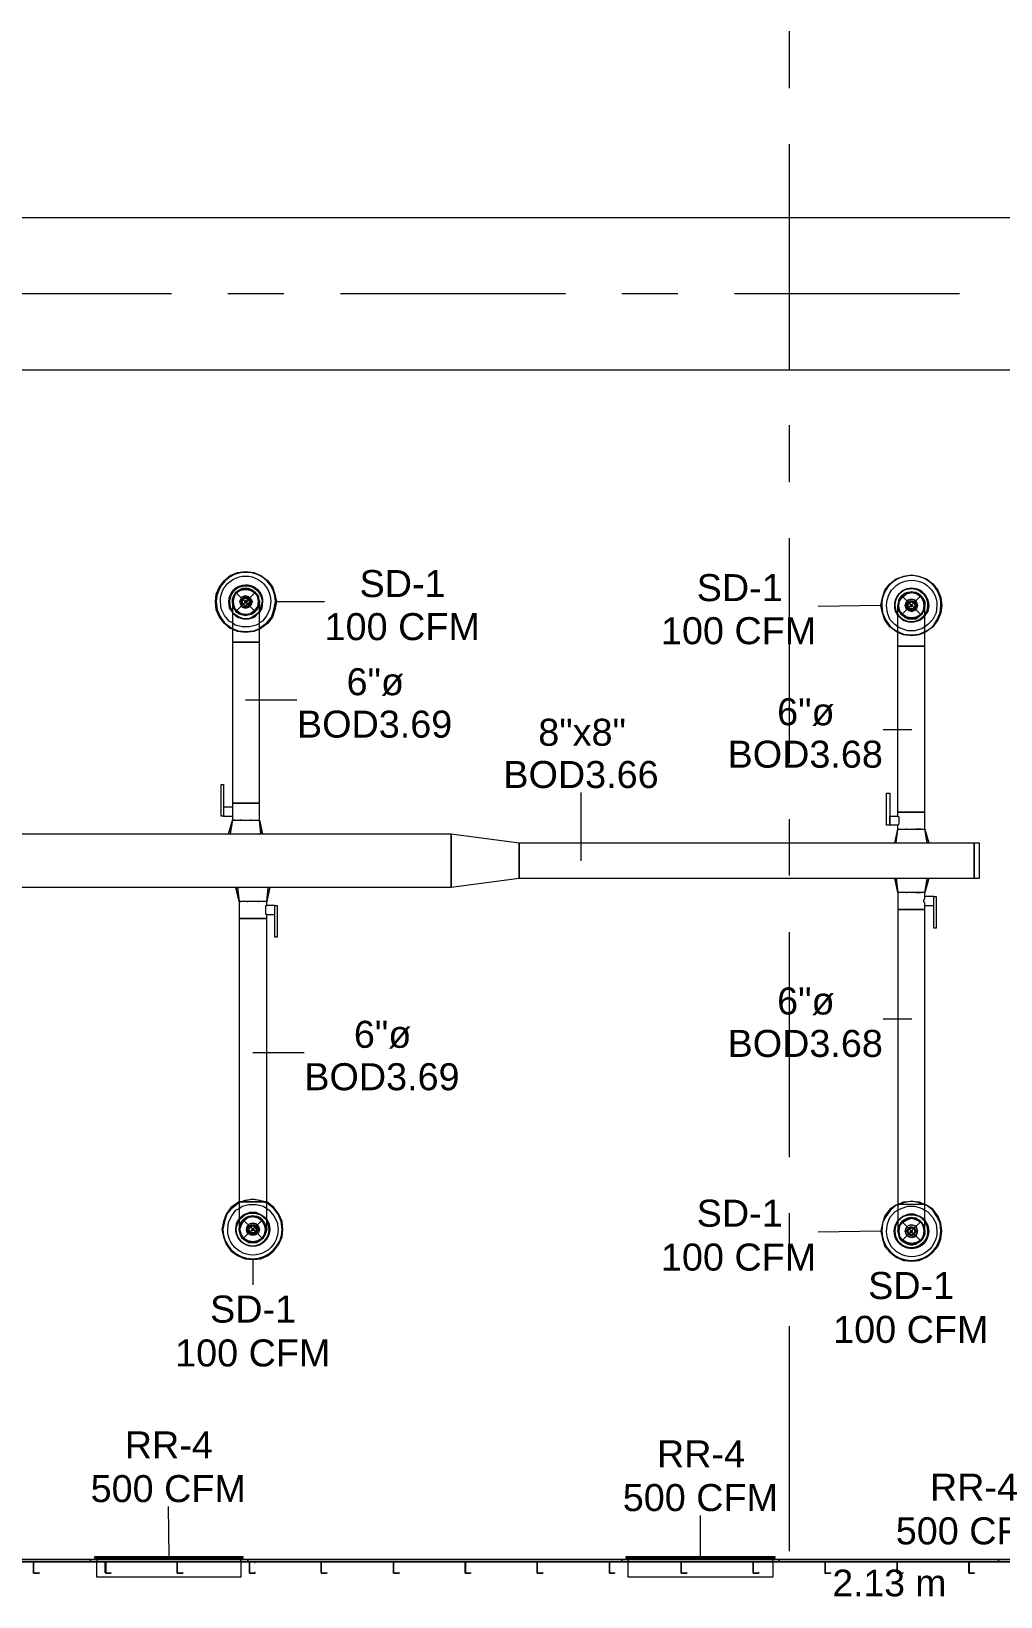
# Model space of a CAD drawing. Header units: metres. Extents: x 29 to 268, y -7 to 151.
# Drawn here: x 70.03 to 75.5, y 35.86 to 44.69 of the extents above; entities that cross this region are included whole.
import ezdxf

# ---------------------------------------------------------------- set-up
doc = ezdxf.new("R2010")
doc.units = ezdxf.units.M
doc.layers.add('HVAC - Ductos', color=5, linetype='Continuous', lineweight=50)
doc.layers.add('PDF2_Geometry', color=7, linetype='Continuous', true_color=0xaaaaaa)
doc.layers.add('PDF2_Text', color=7, linetype='Continuous')
doc.styles.add('PDF Helvetica', font='')
doc.styles.get('PDF Helvetica').set_extended_font_data('Helvetica')

msp = doc.modelspace()

# ---------------------------------------------------------------- linework, layer by layer
at = {"layer": 'HVAC - Ductos', "lineweight": 0}
for points in [[(75.7002, 42.7768), (65.2638, 42.7768), (65.2638, 43.6384), (75.7002, 43.6384)], [(71.3139, 41.4476), (71.3047, 41.4338), (71.2956, 41.4155), (71.2772, 41.4063), (71.2589, 41.3971), (71.2405, 41.3971), (71.2222, 41.3971), (71.2039, 41.4063), (71.1902, 41.4155), (71.1764, 41.4338), (71.1718, 41.4476), (71.1672, 41.4705), (71.1718, 41.4889), (71.1764, 41.5072), (71.1902, 41.5209), (71.2039, 41.5346), (71.2222, 41.5392), (71.2405, 41.5438), (71.2589, 41.5392), (71.2772, 41.5346), (71.2956, 41.5209), (71.3047, 41.5072), (71.3139, 41.4889), (71.3139, 41.4705)], [(74.976, 41.5209), (74.9577, 41.5163), (74.9439, 41.5026), (74.9302, 41.4889), (74.9256, 41.4705), (74.921, 41.4476), (74.921, 41.443), (74.921, 41.4476), (74.9256, 41.4705), (74.9302, 41.4889), (74.9439, 41.5026), (74.9577, 41.5163)], [(74.9302, 41.4751), (74.9485, 41.498), (74.9714, 41.5163), (74.9989, 41.5209), (75.0264, 41.5163), (75.0494, 41.498), (75.0631, 41.4751), (75.0677, 41.4476), (75.0631, 41.4201), (75.0494, 41.3971), (75.0264, 41.3834), (74.9989, 41.3788), (74.9714, 41.3834), (74.9485, 41.3971), (74.9302, 41.4201), (74.9256, 41.4476)], [(71.213, 41.4843), (71.2084, 41.4705), (71.213, 41.4843), (71.2222, 41.498), (71.2405, 41.5026), (71.2589, 41.498), (71.2726, 41.4843), (71.2772, 41.4705), (71.2726, 41.4843), (71.2589, 41.498), (71.2405, 41.5026), (71.2222, 41.498)], [(71.2726, 41.4521), (71.2772, 41.4705), (71.2726, 41.4521), (71.2589, 41.4384), (71.2405, 41.4338), (71.2222, 41.4384), (71.213, 41.4521), (71.2084, 41.4705), (71.213, 41.4521), (71.2222, 41.4384), (71.2405, 41.4338), (71.2589, 41.4384)], [(71.2222, 41.4843), (71.2176, 41.4705), (71.2222, 41.4843), (71.2314, 41.4934), (71.2497, 41.4934), (71.2634, 41.4843), (71.268, 41.4705), (71.2634, 41.4843), (71.2497, 41.4934), (71.2314, 41.4934)], [(71.2634, 41.4521), (71.268, 41.4705), (71.2634, 41.4521), (71.2497, 41.443), (71.2314, 41.443), (71.2222, 41.4521), (71.2176, 41.4705), (71.2222, 41.4521), (71.2314, 41.443), (71.2497, 41.443)], [(71.2268, 41.4843), (71.2405, 41.4889), (71.2543, 41.4843), (71.2634, 41.4705), (71.2543, 41.4567), (71.2405, 41.4476), (71.2268, 41.4567), (71.2222, 41.4705)], [(71.2405, 41.4751), (71.236, 41.4705), (71.236, 41.4751), (71.2451, 41.4751), (71.2497, 41.4705), (71.2451, 41.4613), (71.236, 41.4613), (71.236, 41.4705), (71.2405, 41.4659), (71.2451, 41.4659), (71.2451, 41.4705), (71.2451, 41.4751)], [(71.3184, 41.4109), (71.3322, 41.4338), (71.3368, 41.4705), (71.3322, 41.4338)], [(74.9668, 41.4659), (74.9622, 41.4476), (74.9668, 41.4659), (74.9806, 41.4797), (74.9989, 41.4843), (75.0172, 41.4797), (75.0264, 41.4659), (75.031, 41.4476), (75.0264, 41.4659), (75.0127, 41.4797), (74.9989, 41.4843), (74.9806, 41.4797)], [(75.0264, 41.4338), (75.031, 41.4476), (75.0264, 41.4292), (75.0172, 41.4201), (74.9989, 41.4155), (74.9806, 41.4201), (74.9668, 41.4292), (74.9622, 41.4476), (74.9668, 41.4338), (74.9806, 41.4201), (74.9989, 41.4155), (75.0127, 41.4201)], [(74.976, 41.4613), (74.9714, 41.4476), (74.976, 41.4659), (74.9897, 41.4751), (75.0035, 41.4751), (75.0172, 41.4659), (75.0218, 41.4476), (75.0172, 41.4613), (75.0035, 41.4705), (74.9897, 41.4705)], [(75.0172, 41.4338), (75.0218, 41.4476), (75.0172, 41.4338), (75.0035, 41.4246), (74.9897, 41.4246), (74.976, 41.4338), (74.9714, 41.4476), (74.976, 41.4338), (74.9897, 41.4246), (75.0035, 41.4246)], [(74.9851, 41.4613), (74.9989, 41.4705), (75.0127, 41.4613), (75.0172, 41.4476), (75.0127, 41.4338), (74.9989, 41.4292), (74.9851, 41.4338), (74.976, 41.4476)], [(74.9943, 41.443), (74.9989, 41.443), (75.0035, 41.4476), (74.9989, 41.443), (74.9943, 41.443), (74.9897, 41.4476), (74.9943, 41.4521), (74.9989, 41.4521), (75.0035, 41.4476), (74.9989, 41.4521), (74.9943, 41.4521), (74.9943, 41.4476)], [(75.0722, 41.3926), (75.0905, 41.4155), (75.0951, 41.4476), (75.0905, 41.4155)], [(71.3184, 41.4155), (71.3139, 41.4063), (71.2864, 41.388), (71.2589, 41.3742), (71.2268, 41.3742), (71.1947, 41.388), (71.1672, 41.4063), (71.1947, 41.3834), (71.2268, 41.3742), (71.2589, 41.3742), (71.291, 41.3834), (71.3139, 41.4063), (71.3184, 41.4109), (71.3139, 41.4063)], [(71.1672, 41.4063), (71.1947, 41.388), (71.2268, 41.3742), (71.2589, 41.3742), (71.2864, 41.388), (71.3139, 41.4063), (71.291, 41.3834), (71.2589, 41.3742), (71.2268, 41.3742), (71.1947, 41.3834), (71.1672, 41.4063), (71.1672, 41.4109), (71.1672, 41.4063), (71.1672, 41.4155)], [(75.0448, 41.3651), (75.0127, 41.3559), (74.9806, 41.3559), (74.9485, 41.3651), (74.9256, 41.388), (74.921, 41.3926), (74.9256, 41.388), (74.921, 41.3971), (74.9256, 41.388), (74.9485, 41.3697), (74.9806, 41.3559), (75.0127, 41.3559), (75.0448, 41.3697), (75.0677, 41.388), (75.0722, 41.3971), (75.0677, 41.388), (75.0448, 41.3697), (75.0127, 41.3559), (74.9806, 41.3559), (74.9485, 41.3697), (74.9256, 41.388), (74.9485, 41.3651), (74.9806, 41.3559), (75.0127, 41.3559), (75.0448, 41.3651), (75.0722, 41.388), (75.0722, 41.3926), (75.0722, 41.388)], [(71.103, 40.4392), (71.1168, 40.4392), (71.1168, 40.2605), (71.103, 40.2605)], [(74.8568, 40.3889), (74.8752, 40.3889), (74.8752, 40.2101), (74.8568, 40.2101)], [(71.181, 40.2375), (71.1764, 40.2375)], [(71.2176, 40.2375), (71.213, 40.2375), (71.2084, 40.2375), (71.213, 40.2375)], [(71.2726, 40.2375), (71.268, 40.2375)], [(74.9714, 40.1871), (74.9668, 40.1871)], [(75.0494, 40.1871), (75.0264, 40.1871), (75.0218, 40.1871), (75.0264, 40.1871)], [(72.4002, 39.8571), (68.5272, 39.8571), (68.5272, 40.1596), (72.4002, 40.1596)], [(71.1443, 40.1596), (71.1489, 40.1596)], [(71.3322, 40.1596), (71.3368, 40.1596)], [(72.7851, 40.1093), (75.3518, 40.1093), (75.3518, 39.9075), (72.7851, 39.9075)], [(75.3518, 39.9075), (75.3518, 40.1093), (75.3793, 40.1093), (75.3793, 39.9075)], [(71.1902, 39.8571), (71.1856, 39.8571)], [(71.378, 39.8571), (71.3597, 39.7792), (71.378, 39.8571), (71.3734, 39.8571)], [(74.9072, 39.9075), (74.9027, 39.9075)], [(71.2497, 39.7792), (71.2543, 39.7792)], [(71.3093, 39.7792), (71.3139, 39.7792)], [(71.4193, 39.5775), (71.4056, 39.5775), (71.4056, 39.7563), (71.4193, 39.7563)], [(74.9668, 39.8297), (74.9714, 39.8297)], [(75.0218, 39.8297), (75.0264, 39.8297), (75.0494, 39.8297), (75.0264, 39.8297)], [(75.1364, 39.628), (75.1227, 39.628), (75.1227, 39.8067), (75.1364, 39.8067)], [(71.2084, 37.9917), (71.2314, 38.0101), (71.2634, 38.0238), (71.3002, 38.0238), (71.3276, 38.0101), (71.3552, 37.9917), (71.3597, 37.9871), (71.3552, 37.9917), (71.3276, 38.0101), (71.3002, 38.0238), (71.2634, 38.0238), (71.2314, 38.0101), (71.2084, 37.9917), (71.2039, 37.9871)], [(71.3552, 37.9871), (71.3276, 38.0101), (71.2956, 38.0192), (71.2634, 38.0192), (71.236, 38.0101), (71.2084, 37.9871), (71.2039, 37.9825), (71.2084, 37.9871), (71.236, 38.0101), (71.2634, 38.0192), (71.2956, 38.0192), (71.3276, 38.0101), (71.3552, 37.9871), (71.3597, 37.9825)], [(71.2176, 37.955), (71.2314, 37.9779), (71.2543, 37.9963), (71.2818, 38.0009), (71.3093, 37.9963), (71.3322, 37.9779), (71.346, 37.955), (71.3506, 37.9275), (71.346, 37.9001), (71.3322, 37.8771), (71.3093, 37.8633), (71.2818, 37.8588), (71.2543, 37.8633), (71.2314, 37.8771), (71.2176, 37.9001), (71.2084, 37.9275)], [(71.378, 37.9275), (71.3734, 37.9596), (71.3597, 37.9871), (71.3734, 37.9596)], [(74.9256, 37.9825), (74.9485, 38.0009), (74.9806, 38.0147), (75.0127, 38.0147), (75.0448, 38.0009), (75.0722, 37.9825), (75.0722, 37.9779), (75.0722, 37.9825), (75.0448, 38.0009), (75.0127, 38.0147), (74.9806, 38.0147), (74.9485, 38.0009), (74.9256, 37.9825), (74.921, 37.9779)], [(75.0677, 37.9779), (75.0448, 38.0009), (75.0127, 38.0101), (74.9806, 38.0101), (74.9485, 38.0009), (74.9256, 37.9779), (74.921, 37.9734), (74.9256, 37.9779), (74.9485, 38.0009), (74.9806, 38.0101), (75.0127, 38.0101), (75.0448, 38.0009), (75.0677, 37.9779), (75.0722, 37.9734)], [(75.0951, 37.9184), (75.0905, 37.9505), (75.0722, 37.9779), (75.0905, 37.9505)], [(71.2039, 37.9275), (71.2039, 37.9367), (71.2039, 37.9275), (71.2084, 37.9092), (71.213, 37.8909), (71.2268, 37.8771), (71.2451, 37.8633), (71.2634, 37.8542), (71.2772, 37.8542), (71.2634, 37.8542), (71.2451, 37.8633), (71.2268, 37.8771), (71.213, 37.8909), (71.2084, 37.9092)], [(71.2497, 37.9459), (71.2451, 37.9275), (71.2497, 37.9459), (71.2634, 37.9596), (71.2818, 37.9642), (71.3002, 37.9596), (71.3139, 37.9459), (71.3184, 37.9275), (71.3139, 37.9092), (71.3002, 37.9001), (71.2818, 37.8955), (71.2634, 37.9001), (71.2497, 37.9092), (71.2451, 37.9275), (71.2497, 37.9138), (71.2634, 37.9001), (71.2818, 37.8955), (71.3002, 37.9001), (71.3093, 37.9138), (71.3139, 37.9275), (71.3093, 37.9459), (71.3002, 37.9596), (71.2818, 37.9642), (71.2634, 37.9596)], [(71.2634, 37.9413), (71.2543, 37.9275), (71.2589, 37.9459), (71.2726, 37.955), (71.291, 37.955), (71.3002, 37.9459), (71.3047, 37.9275), (71.3002, 37.9413), (71.291, 37.9505), (71.2726, 37.9505)], [(71.3002, 37.9138), (71.3047, 37.9275), (71.3002, 37.9138), (71.291, 37.9047), (71.2726, 37.9047), (71.2589, 37.9138), (71.2543, 37.9275), (71.2634, 37.9138), (71.2726, 37.9047), (71.291, 37.9047)], [(71.268, 37.9413), (71.2818, 37.9505), (71.2956, 37.9413), (71.3002, 37.9275), (71.2956, 37.9138), (71.2818, 37.9092), (71.268, 37.9138), (71.2589, 37.9275)], [(71.2772, 37.9321), (71.2772, 37.9275), (71.2772, 37.9321), (71.2864, 37.9321), (71.2864, 37.9275), (71.2818, 37.9321)], [(71.2818, 37.9229), (71.2864, 37.9275), (71.2864, 37.9229), (71.2772, 37.9229), (71.2772, 37.9275), (71.2772, 37.9229)], [(71.2818, 37.8542), (71.3002, 37.8542), (71.3184, 37.8633), (71.3368, 37.8771), (71.346, 37.8909), (71.3552, 37.9092), (71.3597, 37.9275), (71.3552, 37.9367), (71.3597, 37.9275), (71.3552, 37.9092), (71.346, 37.8909), (71.3368, 37.8771), (71.3184, 37.8633), (71.3002, 37.8542)], [(74.9668, 37.9367), (74.9622, 37.9184), (74.9668, 37.9367), (74.9806, 37.9505), (74.9989, 37.955), (75.0172, 37.9505), (75.0264, 37.9367), (75.031, 37.9184), (75.0264, 37.9367), (75.0127, 37.9505), (74.9989, 37.955), (74.9806, 37.9505)], [(75.0264, 37.9001), (75.031, 37.9184), (75.0264, 37.9001), (75.0172, 37.8863), (74.9989, 37.8817), (74.9806, 37.8863), (74.9668, 37.9001), (74.9622, 37.9184), (74.9668, 37.9001), (74.9806, 37.8909), (74.9989, 37.8863), (75.0127, 37.8909)], [(74.976, 37.9321), (74.9714, 37.9184), (74.976, 37.9321), (74.9897, 37.9413), (75.0035, 37.9413), (75.0172, 37.9321), (75.0218, 37.9184), (75.0172, 37.9321), (75.0035, 37.9413), (74.9897, 37.9413)], [(75.0172, 37.9047), (75.0218, 37.9184), (75.0172, 37.9047), (75.0035, 37.8955), (74.9897, 37.8955), (74.976, 37.9047), (74.9714, 37.9184), (74.976, 37.9047), (74.9897, 37.8955), (75.0035, 37.8955)], [(74.9851, 37.9321), (74.9989, 37.9367), (75.0127, 37.9321), (75.0172, 37.9184), (75.0127, 37.9047), (74.9989, 37.9001), (74.9851, 37.9047), (74.976, 37.9184)], [(74.9943, 37.9138), (74.9989, 37.9138), (75.0035, 37.9184), (74.9989, 37.9138), (74.9943, 37.9138), (74.9897, 37.9184), (74.9943, 37.9229), (74.9989, 37.9229), (75.0035, 37.9184), (74.9989, 37.9229), (74.9943, 37.9229), (74.9943, 37.9184)], [(71.2268, 36.0805), (70.388, 36.0805), (70.388, 36.0759), (70.4018, 36.0759), (70.4018, 36.0529), (71.213, 36.0529), (71.213, 36.0759), (71.2268, 36.0759)], [(71.213, 36.0529), (71.213, 35.9659), (70.4018, 35.9659), (70.4018, 36.0529)], [(70.5301, 36.0529), (70.411, 36.0529)], [(70.7684, 36.0529), (70.6126, 36.0529)], [(71.0068, 36.0529), (70.851, 36.0529)], [(71.2084, 36.0529), (71.0893, 36.0529)], [(73.5322, 36.0529), (73.4131, 36.0529)], [(73.7706, 36.0529), (73.6101, 36.0529)], [(74.0089, 36.0529), (73.8485, 36.0529)], [(74.2106, 36.0529), (74.0868, 36.0529)]]:
    msp.add_lwpolyline(points, close=True, dxfattribs=at)
for points in [[(71.1672, 41.3147), (71.1534, 41.3193), (71.1214, 41.3467), (71.0939, 41.3834), (71.0756, 41.4246), (71.071, 41.4705), (71.0756, 41.5117), (71.0939, 41.553), (71.1214, 41.5897), (71.1534, 41.6172), (71.1947, 41.6355), (71.2405, 41.6401), (71.2864, 41.6355), (71.3276, 41.6172), (71.3643, 41.5897), (71.3918, 41.553), (71.4056, 41.5117), (71.4147, 41.4705), (71.4056, 41.4246), (71.3918, 41.3834), (71.3643, 41.3467), (71.3276, 41.3193), (71.3184, 41.3147)], [(74.921, 41.2963), (74.9118, 41.3009), (74.8752, 41.3284), (74.8477, 41.3651), (74.8339, 41.4063), (74.8247, 41.4476), (74.8339, 41.4934), (74.8477, 41.5346), (74.8752, 41.5713), (74.9118, 41.5988), (74.9531, 41.6126), (74.9989, 41.6217), (75.0402, 41.6126), (75.0814, 41.5988), (75.1181, 41.5713), (75.1456, 41.5346), (75.1639, 41.4934), (75.1685, 41.4476), (75.1639, 41.4063), (75.1456, 41.3651), (75.1181, 41.3284), (75.0814, 41.3009), (75.0722, 41.2963)], [(71.1672, 41.4705), (71.1672, 41.4613), (71.1672, 41.443), (71.1672, 41.4155), (71.1672, 41.3742), (71.1672, 41.3284), (71.1672, 41.2734), (71.1672, 41.2413), (71.1764, 41.2413), (71.1856, 41.2413), (71.2039, 41.2413), (71.2222, 41.2413), (71.2405, 41.2413), (71.2589, 41.2413), (71.2772, 41.2413), (71.2956, 41.2413), (71.3093, 41.2413), (71.3139, 41.2413), (71.3184, 41.2413), (71.3184, 41.2917), (71.3184, 41.3421), (71.3184, 41.388), (71.3184, 41.4246), (71.3184, 41.4521), (71.3184, 41.4659), (71.3184, 41.4705), (71.3184, 41.4613), (71.3184, 41.4705), (71.3139, 41.4889), (71.3093, 41.5072), (71.2956, 41.5209), (71.2772, 41.5346), (71.2589, 41.5438), (71.2405, 41.5438), (71.2222, 41.5438), (71.2039, 41.5346), (71.1856, 41.5209), (71.1764, 41.5072), (71.1672, 41.4889), (71.1672, 41.4705), (71.1672, 41.4613), (71.1672, 41.4705), (71.1672, 41.4889), (71.1764, 41.5072), (71.1856, 41.5209), (71.2039, 41.5346), (71.2222, 41.5438), (71.2405, 41.5438), (71.2589, 41.5438), (71.2772, 41.5346), (71.2956, 41.5209), (71.3093, 41.5072), (71.3139, 41.4889), (71.3184, 41.4705)], [(71.1764, 41.443), (71.1718, 41.4705), (71.1764, 41.498), (71.1902, 41.5209), (71.213, 41.5346), (71.2405, 41.5392), (71.268, 41.5346), (71.291, 41.5209), (71.3093, 41.498), (71.3139, 41.4705), (71.3093, 41.443), (71.3139, 41.4705), (71.3093, 41.4934)], [(71.1764, 41.498), (71.1902, 41.5209), (71.2084, 41.5346)], [(71.1856, 41.5209), (71.1856, 41.5209)], [(71.2084, 41.5392), (71.213, 41.5392), (71.2176, 41.5392)], [(71.2176, 41.5392), (71.2405, 41.5438), (71.268, 41.5392)], [(71.268, 41.5392), (71.2726, 41.5392)], [(71.2726, 41.5346), (71.2956, 41.5209), (71.3093, 41.498)], [(71.2956, 41.5209), (71.2956, 41.5209)], [(74.9118, 40.1093), (74.921, 40.1871), (74.921, 40.2101), (74.8752, 40.2101), (74.8752, 40.2147), (74.8752, 40.2238), (74.8752, 40.2284), (74.8752, 40.233), (74.8752, 40.2421), (74.8752, 40.2467), (74.8752, 40.2513), (74.8752, 40.2559), (74.8752, 40.2605), (74.921, 40.2605), (74.921, 40.2834), (74.9256, 40.2834), (74.9302, 40.2834), (74.9439, 40.2834), (74.9577, 40.2834), (74.976, 40.2834), (74.9989, 40.2834), (75.0172, 40.2834), (75.0356, 40.2834), (75.0494, 40.2834), (75.0631, 40.2834), (75.0722, 40.2834), (75.0722, 41.2184), (75.0722, 41.2734), (75.0722, 41.3238), (75.0722, 41.3697), (75.0722, 41.4063), (75.0722, 41.4338), (75.0722, 41.4476), (75.0722, 41.443), (75.0722, 41.4476), (75.0722, 41.4705), (75.0631, 41.4889), (75.0494, 41.5026), (75.0356, 41.5163), (75.0172, 41.5209), (74.9989, 41.5255), (74.9806, 41.5209), (74.9989, 41.5255), (75.0172, 41.5209), (75.0356, 41.5163), (75.0494, 41.5026), (75.0631, 41.4889), (75.0722, 41.4705), (75.0722, 41.4476)], [(74.9806, 41.5209), (74.9989, 41.5209), (75.0172, 41.5209), (75.0356, 41.5117), (75.0494, 41.5026), (75.0631, 41.4843), (75.0677, 41.4659), (75.0722, 41.4476), (75.0677, 41.4292), (75.0631, 41.4109), (75.0494, 41.3971), (75.0356, 41.3834), (75.0172, 41.3788), (74.9989, 41.3742), (74.9806, 41.3788), (74.9622, 41.3834), (74.9439, 41.3971), (74.9347, 41.4109), (74.9256, 41.4292), (74.9256, 41.4476), (74.9256, 41.4659), (74.9347, 41.4843), (74.9439, 41.5026), (74.9622, 41.5117), (74.9806, 41.5209), (74.976, 41.5209)], [(74.9347, 41.4797), (74.9439, 41.5026), (74.9668, 41.5163)], [(74.9668, 41.5163), (74.9668, 41.5209), (74.9714, 41.5209)], [(74.976, 41.5163), (74.9989, 41.5209), (75.0218, 41.5163)], [(75.0172, 41.5209), (75.0172, 41.5209)], [(75.0218, 41.5209), (75.0264, 41.5209), (75.0264, 41.5163)], [(75.0264, 41.5163), (75.0494, 41.5026), (75.0631, 41.4797)], [(71.1718, 41.4384), (71.1718, 41.443), (71.1672, 41.4705), (71.1718, 41.4934)], [(71.1672, 41.4613), (71.1672, 41.4476), (71.1764, 41.4292), (71.1856, 41.4155), (71.2039, 41.4017), (71.2222, 41.3971), (71.2405, 41.3926), (71.2589, 41.3971), (71.2772, 41.4017), (71.2956, 41.4155), (71.3093, 41.4292), (71.3139, 41.4476), (71.3184, 41.4613)], [(71.1718, 41.4934), (71.1718, 41.498), (71.1718, 41.5026)], [(71.1718, 41.4384), (71.1718, 41.4384)], [(71.3047, 41.4384), (71.291, 41.4201), (71.268, 41.4017), (71.2405, 41.3971), (71.213, 41.4017), (71.1902, 41.4201), (71.1764, 41.4384), (71.1902, 41.4155), (71.2084, 41.4017)], [(71.3139, 41.443), (71.3139, 41.4384), (71.3093, 41.4384), (71.2956, 41.4155), (71.2726, 41.4017)], [(71.3093, 41.5026), (71.3139, 41.498), (71.3139, 41.4934)], [(71.4147, 41.4705), (71.6851, 41.4705)], [(74.8247, 41.4476), (74.4718, 41.443)], [(74.9072, 40.1093), (74.9027, 40.1093), (74.921, 40.1871), (74.9256, 40.1871), (74.9302, 40.1871), (74.9439, 40.1871), (74.9577, 40.1871), (74.976, 40.1871), (74.9989, 40.1871), (75.0172, 40.1871), (75.0356, 40.1871), (75.0494, 40.1871), (75.0631, 40.1871), (75.0677, 40.1871), (75.0722, 40.1871), (75.0722, 40.2834), (75.0631, 40.2834), (75.0494, 40.2834), (75.0356, 40.2834), (75.0172, 40.2834), (74.9989, 40.2834), (74.976, 40.2834), (74.9577, 40.2834), (74.9439, 40.2834), (74.9302, 40.2834), (74.9256, 40.2834), (74.921, 40.2834), (74.921, 41.2184), (74.9256, 41.2184), (74.9302, 41.2184), (74.9439, 41.2184), (74.9577, 41.2184), (74.976, 41.2184), (74.9989, 41.2184), (75.0172, 41.2184), (75.0356, 41.2184), (75.0494, 41.2184), (75.0631, 41.2184), (75.0722, 41.2184), (75.0631, 41.2184), (75.0494, 41.2184), (75.0356, 41.2184), (75.0172, 41.2184), (74.9989, 41.2184), (74.976, 41.2184), (74.9577, 41.2184), (74.9439, 41.2184), (74.9302, 41.2184), (74.9256, 41.2184), (74.921, 41.2184), (74.921, 41.255), (74.921, 41.3055), (74.921, 41.3559), (74.921, 41.3926), (74.921, 41.4246), (74.921, 41.443), (74.921, 41.4476)], [(74.921, 41.443), (74.9256, 41.4292), (74.9302, 41.4109), (74.9439, 41.3971), (74.9577, 41.3834), (74.976, 41.3742), (74.9989, 41.3742), (75.0172, 41.3742), (75.0356, 41.3834), (75.0494, 41.3971), (75.0631, 41.4109), (75.0722, 41.4292), (75.0722, 41.443)], [(74.9256, 41.4751), (74.9256, 41.4797), (74.9302, 41.4797)], [(74.9302, 41.4246), (74.9256, 41.4476), (74.9302, 41.4751)], [(74.9302, 41.4155), (74.9256, 41.4201), (74.9256, 41.4246)], [(75.0677, 41.4797), (75.0677, 41.4751)], [(75.0677, 41.4751), (75.0722, 41.4476), (75.0677, 41.4246), (75.0677, 41.4201), (75.0677, 41.4155)], [(71.3184, 41.3467), (71.3002, 41.3376), (71.2634, 41.3284), (71.2222, 41.3284), (71.181, 41.3376), (71.1672, 41.3513)], [(71.213, 41.3971), (71.213, 41.3971)], [(71.2176, 41.3971), (71.213, 41.3971)], [(71.268, 41.4017), (71.2405, 41.3971), (71.2176, 41.4017)], [(71.2726, 41.3971), (71.268, 41.3971)], [(71.2726, 41.3971), (71.2726, 41.3971)], [(74.9668, 41.3834), (74.9439, 41.3971), (74.9302, 41.4201)], [(74.9668, 41.3788), (74.9668, 41.3788)], [(74.9714, 41.3788), (74.9668, 41.3788)], [(75.0264, 41.3788), (75.0218, 41.3788), (74.9989, 41.3742), (74.976, 41.3788)], [(75.0631, 41.4201), (75.0494, 41.3971), (75.0264, 41.3834)], [(75.0264, 41.3788), (75.0264, 41.3788)], [(71.1672, 41.3193), (71.1993, 41.3055), (71.2405, 41.3009), (71.2864, 41.3055), (71.3184, 41.3193)], [(71.3184, 41.3147), (71.2864, 41.3009), (71.2405, 41.2963), (71.1947, 41.3009), (71.1672, 41.3147)], [(75.0722, 41.3284), (75.0585, 41.3193), (75.0172, 41.3055), (74.976, 41.3055), (74.9393, 41.3193), (74.921, 41.3284)], [(74.921, 41.3009), (74.9531, 41.2871), (74.9989, 41.2826), (75.0402, 41.2871), (75.0722, 41.3009)], [(75.0722, 41.2963), (75.0402, 41.2826), (74.9989, 41.278), (74.9531, 41.2826), (74.921, 41.2963)], [(71.1672, 40.2375), (71.1718, 40.2375), (71.1672, 40.2375), (71.1718, 40.2375), (71.1764, 40.2375), (71.1856, 40.2375), (71.2039, 40.2375), (71.2222, 40.2375), (71.2405, 40.2375), (71.2589, 40.2375), (71.2772, 40.2375), (71.2956, 40.2375), (71.3093, 40.2375), (71.3139, 40.2375), (71.3184, 40.2375), (71.3184, 40.3338), (71.3139, 40.3338), (71.3093, 40.3338), (71.2956, 40.3338), (71.2772, 40.3338), (71.2589, 40.3338), (71.2405, 40.3338), (71.2222, 40.3338), (71.2039, 40.3338), (71.1856, 40.3338), (71.1764, 40.3338), (71.1672, 40.3338), (71.1764, 40.3338), (71.1856, 40.3338), (71.2039, 40.3338), (71.2222, 40.3338), (71.2405, 40.3338), (71.2589, 40.3338), (71.2772, 40.3338), (71.2956, 40.3338), (71.3093, 40.3338), (71.3139, 40.3338), (71.3184, 40.3338), (71.3184, 41.2413), (71.3139, 41.2413), (71.3093, 41.2413), (71.2956, 41.2413), (71.2772, 41.2413), (71.2589, 41.2413), (71.2405, 41.2413), (71.2222, 41.2413), (71.2039, 41.2413), (71.1856, 41.2413), (71.1764, 41.2413), (71.1672, 41.2413), (71.1672, 40.3338), (71.1672, 40.3109), (71.1168, 40.3109), (71.1168, 40.3063), (71.1168, 40.3017), (71.1168, 40.2971), (71.1168, 40.2926), (71.1168, 40.2834), (71.1168, 40.2788), (71.1168, 40.2742), (71.1168, 40.2697), (71.1168, 40.2651), (71.1168, 40.2605), (71.1672, 40.2605), (71.1672, 40.2375), (71.1443, 40.1596), (71.1672, 40.2375), (71.1534, 40.1596), (71.158, 40.1596), (71.1672, 40.1596)], [(71.2405, 40.9159), (71.5293, 40.9159)], [(74.9989, 40.7463), (74.8385, 40.7463)], [(73.1335, 40.0084), (73.1335, 40.3934)], [(71.1672, 40.3109), (71.1672, 40.3063), (71.1672, 40.2971), (71.1672, 40.288), (71.1672, 40.2788), (71.1672, 40.2742), (71.1672, 40.2651), (71.1672, 40.2605)], [(71.2589, 40.1596), (71.2634, 40.1596), (71.2772, 40.1596), (71.2864, 40.1596), (71.291, 40.1596), (71.2956, 40.1596), (71.3139, 40.1596), (71.3276, 40.1596), (71.3184, 40.2375)], [(71.3368, 40.1596), (71.3184, 40.2375), (71.3368, 40.1596)], [(74.921, 40.1871), (74.9027, 40.1093), (74.9072, 40.1093), (74.9118, 40.1093), (74.921, 40.1093)], [(74.921, 40.2605), (74.9256, 40.2559), (74.9256, 40.2467), (74.9256, 40.2375), (74.9256, 40.2284), (74.9256, 40.2238), (74.9256, 40.2147), (74.921, 40.2101)], [(74.9256, 40.1871), (74.9256, 40.1871)], [(74.9256, 40.1871), (74.9256, 40.1871)], [(75.0951, 40.1093), (75.0722, 40.1871), (75.0951, 40.1093)], [(75.086, 40.1093), (75.0722, 40.1871)], [(71.1718, 40.1596), (71.1856, 40.1596), (71.1902, 40.1596)], [(71.1947, 40.1596), (71.1993, 40.1596), (71.2084, 40.1596), (71.2222, 40.1596), (71.2268, 40.1596), (71.2314, 40.1596), (71.2543, 40.1596)], [(71.323, 40.1596), (71.3184, 40.1596)], [(72.4002, 40.1596), (72.7851, 40.1093)], [(72.4002, 39.8571), (72.4002, 40.1596)], [(72.7851, 40.1093), (72.7851, 39.9075)], [(74.9256, 40.1093), (74.9439, 40.1093), (74.9485, 40.1093), (74.9531, 40.1093), (74.9622, 40.1093), (74.976, 40.1093), (74.9806, 40.1093)], [(74.9851, 40.1093), (75.0081, 40.1093), (75.0127, 40.1093), (75.0172, 40.1093), (75.031, 40.1093), (75.0402, 40.1093)], [(75.0264, 40.1093), (75.0402, 40.1093), (75.0448, 40.1093), (75.0539, 40.1093), (75.0677, 40.1093)], [(75.0722, 40.1093), (75.0814, 40.1093), (75.086, 40.1093), (75.0905, 40.1093), (75.0951, 40.1093), (75.0905, 40.1093)], [(75.0768, 40.1093), (75.0768, 40.1093)], [(71.1856, 39.8571), (71.2039, 39.7792), (71.1856, 39.8571)], [(71.2634, 39.8571), (71.2589, 39.8571), (71.2497, 39.8571), (71.236, 39.8571), (71.2314, 39.8571), (71.2268, 39.8571), (71.2084, 39.8571), (71.1947, 39.8571), (71.2039, 39.7792)], [(71.1993, 39.8571), (71.2039, 39.8571)], [(71.3506, 39.8571), (71.3368, 39.8571), (71.3276, 39.8571), (71.323, 39.8571), (71.3139, 39.8571), (71.3002, 39.8571), (71.2956, 39.8571), (71.291, 39.8571), (71.268, 39.8571)], [(71.3597, 39.7792), (71.3689, 39.8571), (71.3643, 39.8571), (71.3552, 39.8571)], [(72.7851, 39.9075), (72.4002, 39.8571)], [(75.0905, 39.9075), (75.0951, 39.9075), (75.0722, 39.8297), (75.0677, 39.8297), (75.0631, 39.8297), (75.0494, 39.8297), (75.0356, 39.8297), (75.0172, 39.8297), (74.9989, 39.8297), (74.976, 39.8297), (74.9577, 39.8297), (74.9439, 39.8297), (74.9302, 39.8297), (74.9256, 39.8297), (74.921, 39.8297), (74.921, 39.7334), (74.9256, 39.7334), (74.9302, 39.7334), (74.9439, 39.7334), (74.9577, 39.7334), (74.976, 39.7334), (74.9989, 39.7334), (75.0172, 39.7334), (75.0356, 39.7334), (75.0494, 39.7334), (75.0631, 39.7334), (75.0722, 39.7334), (75.0631, 39.7334), (75.0494, 39.7334), (75.0356, 39.7334), (75.0172, 39.7334), (74.9989, 39.7334), (74.976, 39.7334), (74.9577, 39.7334), (74.9439, 39.7334), (74.9302, 39.7334), (74.9256, 39.7334), (74.921, 39.7334), (74.921, 38.0697), (74.9118, 38.0651), (74.8752, 38.0421), (74.8477, 38.0055), (74.8339, 37.9642), (74.8247, 37.9184), (74.8339, 37.8725), (74.8477, 37.8313), (74.8752, 37.7992), (74.9118, 37.7717), (74.9531, 37.7533), (74.9989, 37.7488), (75.0402, 37.7533), (75.0814, 37.7717), (75.1181, 37.7992), (75.1456, 37.8313), (75.1639, 37.8725), (75.1685, 37.9184), (75.1639, 37.9642), (75.1456, 38.0055), (75.1181, 38.0421), (75.0814, 38.0651), (75.0722, 38.0697), (75.0722, 39.7334), (75.0722, 39.7563), (75.1227, 39.7563), (75.1227, 39.7609), (75.1227, 39.7655), (75.1227, 39.7701), (75.1227, 39.7746), (75.1227, 39.7838), (75.1227, 39.7884), (75.1227, 39.793), (75.1227, 39.8021), (75.1227, 39.8067), (75.0722, 39.8067), (75.0722, 39.8297), (75.086, 39.9075)], [(74.9027, 39.9075), (74.921, 39.8297), (74.9027, 39.9075)], [(74.9164, 39.9075), (74.921, 39.9075), (74.9118, 39.9075), (74.921, 39.8297)], [(74.9806, 39.9075), (74.976, 39.9075), (74.9622, 39.9075), (74.9531, 39.9075), (74.9485, 39.9075), (74.9439, 39.9075), (74.9256, 39.9075)], [(75.0402, 39.9075), (75.031, 39.9075), (75.0172, 39.9075), (75.0127, 39.9075), (75.0081, 39.9075), (74.9851, 39.9075)], [(75.0677, 39.9075), (75.0539, 39.9075), (75.0448, 39.9075), (75.0402, 39.9075), (75.0264, 39.9075)], [(75.0722, 39.8297), (75.0951, 39.9075), (75.0905, 39.9075), (75.086, 39.9075), (75.0814, 39.9075), (75.0722, 39.9075)], [(71.2084, 39.7792), (71.2039, 39.7792), (71.2039, 39.683), (71.2084, 39.683), (71.213, 39.683), (71.2268, 39.683), (71.2451, 39.683), (71.2634, 39.683), (71.2818, 39.683), (71.3002, 39.683), (71.3184, 39.683), (71.3368, 39.683), (71.346, 39.683), (71.3552, 39.683), (71.3597, 39.683), (71.3552, 39.683), (71.346, 39.683), (71.3368, 39.683), (71.3184, 39.683), (71.3002, 39.683), (71.2818, 39.683), (71.2634, 39.683), (71.2451, 39.683), (71.2268, 39.683), (71.213, 39.683), (71.2084, 39.683), (71.2039, 39.683), (71.2039, 38.0834), (71.1947, 38.0788), (71.158, 38.0513), (71.1306, 38.0147), (71.1168, 37.9734), (71.1076, 37.9275), (71.1168, 37.8863), (71.1306, 37.8451), (71.158, 37.8083), (71.1947, 37.7809), (71.236, 37.7625), (71.2818, 37.7579), (71.3276, 37.7625), (71.3689, 37.7809), (71.401, 37.8083), (71.4284, 37.8451), (71.4468, 37.8863), (71.4514, 37.9275), (71.4468, 37.9734), (71.4284, 38.0147), (71.401, 38.0513), (71.3689, 38.0788), (71.3597, 38.0834), (71.3597, 39.683), (71.3597, 39.7059), (71.4056, 39.7059), (71.4056, 39.7105), (71.4056, 39.7151), (71.4056, 39.7197), (71.4056, 39.7242), (71.4056, 39.7334), (71.4056, 39.738), (71.4056, 39.7425), (71.4056, 39.7471), (71.4056, 39.7517), (71.4056, 39.7563), (71.3597, 39.7563), (71.3597, 39.7792), (71.3552, 39.7792), (71.3506, 39.7792), (71.346, 39.7792), (71.3368, 39.7792), (71.3184, 39.7792), (71.3002, 39.7792), (71.2818, 39.7792), (71.2634, 39.7792), (71.2451, 39.7792), (71.2268, 39.7792), (71.213, 39.7792), (71.2084, 39.7792), (71.213, 39.7792)], [(71.3597, 39.7059), (71.3552, 39.7059), (71.3552, 39.7105), (71.3552, 39.7197), (71.3552, 39.7288), (71.3552, 39.738), (71.3552, 39.7425), (71.3552, 39.7517), (71.3552, 39.7563), (71.3597, 39.7563)], [(74.9256, 39.8297), (74.9256, 39.8297)], [(74.9256, 39.8297), (74.9256, 39.8297)], [(75.0722, 39.7563), (75.0722, 39.7609), (75.0722, 39.7701), (75.0677, 39.7792), (75.0677, 39.7884), (75.0722, 39.793), (75.0722, 39.8021), (75.0722, 39.8067)], [(74.9989, 39.1147), (74.8385, 39.1147)], [(71.2818, 38.9267), (71.5706, 38.9267)], [(71.2039, 38.0834), (71.236, 38.0925), (71.2818, 38.1017), (71.3276, 38.0925), (71.3597, 38.0834)], [(71.3552, 38.0788), (71.323, 38.0925), (71.2818, 38.0971), (71.236, 38.0925), (71.2039, 38.0788)], [(71.3597, 37.9275), (71.3597, 37.9367), (71.3597, 37.955), (71.3597, 37.9825), (71.3597, 38.0192), (71.3597, 38.0605), (71.3597, 38.0834), (71.3552, 38.0834), (71.346, 38.0834), (71.3368, 38.0834), (71.3184, 38.0834), (71.3002, 38.0834), (71.2818, 38.0834), (71.2634, 38.0834), (71.2451, 38.0834), (71.2268, 38.0834), (71.213, 38.0834), (71.2084, 38.0834), (71.2039, 38.0834), (71.2039, 38.0375), (71.2039, 37.9963), (71.2039, 37.9642), (71.2039, 37.9413), (71.2039, 37.9321)], [(71.2039, 38.0834), (71.2084, 38.0834), (71.213, 38.0834), (71.2268, 38.0834), (71.2451, 38.0834), (71.2634, 38.0834), (71.2818, 38.0834), (71.3002, 38.0834), (71.3184, 38.0834), (71.3368, 38.0834), (71.346, 38.0834), (71.3552, 38.0834), (71.3597, 38.0834)], [(71.2039, 38.0467), (71.2222, 38.0605), (71.2589, 38.0697), (71.3002, 38.0697), (71.3414, 38.0605), (71.3597, 38.0467)], [(75.0722, 38.0651), (75.0402, 38.0788), (74.9989, 38.0879), (74.9531, 38.0788), (74.921, 38.0651)], [(74.921, 38.0697), (74.9531, 38.0834), (74.9989, 38.0879), (75.0402, 38.0834), (75.0722, 38.0697)], [(75.0722, 38.0697), (75.0631, 38.0697), (75.0494, 38.0697), (75.0356, 38.0697), (75.0172, 38.0697), (74.9989, 38.0697), (74.976, 38.0697), (74.9577, 38.0697), (74.9439, 38.0697), (74.9302, 38.0697), (74.9256, 38.0697), (74.921, 38.0697), (74.921, 38.0284), (74.921, 37.9871), (74.921, 37.955), (74.921, 37.9321), (74.921, 37.9184), (74.921, 37.9229), (74.921, 37.9184), (74.9256, 37.9001), (74.9302, 37.8817), (74.9439, 37.8633), (74.9577, 37.8542), (74.976, 37.8451), (74.9989, 37.8405), (75.0172, 37.8451), (75.0356, 37.8542), (75.0494, 37.8633), (75.0631, 37.8817), (75.0722, 37.9001), (75.0722, 37.9184), (75.0722, 37.9229), (75.0722, 37.9184), (75.0722, 37.9001), (75.0631, 37.8817), (75.0494, 37.8633), (75.0356, 37.8542), (75.0172, 37.8451), (74.9989, 37.8405), (74.976, 37.8451), (74.9577, 37.8542), (74.9439, 37.8633), (74.9302, 37.8817), (74.9256, 37.9001), (74.921, 37.9184)], [(75.0722, 37.9184), (75.0722, 37.9229), (75.0722, 37.9413), (75.0722, 37.9734), (75.0722, 38.0101), (75.0722, 38.0513), (75.0722, 38.0697), (75.0631, 38.0697), (75.0494, 38.0697), (75.0356, 38.0697), (75.0172, 38.0697), (74.9989, 38.0697), (74.976, 38.0697), (74.9577, 38.0697), (74.9439, 38.0697), (74.9302, 38.0697), (74.9256, 38.0697), (74.921, 38.0697)], [(71.3552, 37.9367), (71.3552, 37.9505), (71.346, 37.9688), (71.3368, 37.9825), (71.3184, 37.9963), (71.3002, 38.0009), (71.2818, 38.0055), (71.2634, 38.0009), (71.2451, 37.9963), (71.2268, 37.9825), (71.213, 37.9688), (71.2084, 37.9505), (71.2039, 37.9367)], [(71.2084, 37.955), (71.213, 37.9596), (71.2314, 37.9825), (71.2451, 37.9917), (71.2634, 38.0009), (71.2818, 38.0009), (71.3002, 38.0009), (71.3184, 37.9917), (71.3322, 37.9825), (71.346, 37.9642), (71.3506, 37.9459), (71.3552, 37.9275), (71.3506, 37.9092), (71.346, 37.8909), (71.3322, 37.8771), (71.3184, 37.8633), (71.3002, 37.8588), (71.2818, 37.8542), (71.2634, 37.8588), (71.2451, 37.8633), (71.2314, 37.8771), (71.2176, 37.8909), (71.2084, 37.9092), (71.2084, 37.9275), (71.2084, 37.9459), (71.2176, 37.9642), (71.2314, 37.9825), (71.2497, 37.9963), (71.2543, 38.0009)], [(71.2543, 38.0009), (71.2543, 38.0009)], [(71.2543, 37.9963), (71.2818, 38.0009), (71.3047, 37.9963)], [(71.3093, 38.0009), (71.3139, 37.9963), (71.3322, 37.9825), (71.346, 37.9596)], [(71.3093, 38.0009), (71.3093, 38.0009)], [(74.921, 38.0375), (74.9393, 38.0467), (74.976, 38.0605), (75.0172, 38.0605), (75.0585, 38.0467), (75.0722, 38.0375)], [(75.0722, 37.9229), (75.0722, 37.9367), (75.0631, 37.955), (75.0494, 37.9734), (75.0356, 37.9825), (75.0172, 37.9917), (74.9989, 37.9963), (74.976, 37.9917), (74.9577, 37.9825), (74.9439, 37.9734), (74.9302, 37.955), (74.9256, 37.9367), (74.921, 37.9229)], [(74.9302, 37.9459), (74.9256, 37.9184), (74.9302, 37.9459), (74.9485, 37.9688), (74.9714, 37.9825), (74.9989, 37.9917), (75.0264, 37.9825), (75.0494, 37.9688), (75.0631, 37.9459), (75.0677, 37.9184), (75.0631, 37.8909), (75.0494, 37.8679), (75.0264, 37.8542), (74.9989, 37.8496), (74.9714, 37.8542), (74.9485, 37.8679), (74.9302, 37.8909), (74.9256, 37.9184), (74.9302, 37.8955)], [(74.9256, 37.9459), (74.9302, 37.9505), (74.9439, 37.9688), (74.9622, 37.9825), (74.9806, 37.9917), (74.9989, 37.9917), (75.0172, 37.9917), (75.0356, 37.9825), (75.0494, 37.9688), (75.0631, 37.955), (75.0677, 37.9367), (75.0722, 37.9184), (75.0677, 37.9001), (75.0631, 37.8817), (75.0494, 37.8679), (75.0356, 37.8542), (75.0172, 37.8496), (74.9989, 37.8451), (74.9806, 37.8496), (74.9622, 37.8542), (74.9439, 37.8679), (74.9347, 37.8817), (74.9256, 37.9001), (74.9256, 37.9184), (74.9256, 37.9367), (74.9347, 37.955), (74.9439, 37.9688), (74.9668, 37.9871), (74.9714, 37.9917)], [(74.9668, 37.9871), (74.9668, 37.9871)], [(74.976, 37.9871), (74.9989, 37.9917), (75.0218, 37.9871)], [(75.0218, 37.9917), (75.0264, 37.9871), (75.0494, 37.9688), (75.0631, 37.9505)], [(75.0264, 37.9871), (75.0264, 37.9871)], [(71.2039, 37.9321), (71.2039, 37.9275)], [(71.213, 37.9047), (71.2084, 37.9275), (71.213, 37.955)], [(71.213, 37.8955), (71.213, 37.9001), (71.2084, 37.9047)], [(71.213, 37.9596), (71.213, 37.9596)], [(71.2497, 37.8633), (71.2314, 37.8771), (71.213, 37.9001)], [(71.346, 37.9001), (71.3322, 37.8771), (71.3139, 37.8633)], [(71.3506, 37.9596), (71.3506, 37.955), (71.3552, 37.9275), (71.3506, 37.9047)], [(71.3506, 37.9596), (71.3506, 37.9596)], [(71.3506, 37.9047), (71.3506, 37.9001), (71.3506, 37.8955)], [(74.8247, 37.9184), (74.4718, 37.9138)], [(74.921, 37.9184), (74.921, 37.9184)], [(74.9256, 37.9459), (74.9256, 37.9459)], [(74.9302, 37.8863), (74.9256, 37.8909)], [(75.0677, 37.9505), (75.0677, 37.9459), (75.0722, 37.9184), (75.0677, 37.8955)], [(75.0677, 37.9459), (75.0677, 37.9459)], [(75.0677, 37.8909), (75.0677, 37.8863)], [(71.2543, 37.8588), (71.2497, 37.8588)], [(71.3047, 37.8588), (71.2818, 37.8542), (71.2543, 37.8588)], [(71.2818, 37.8542), (71.2818, 37.8542)], [(71.3139, 37.8588), (71.3093, 37.8588)], [(74.9668, 37.8542), (74.9439, 37.8679), (74.9302, 37.8863)], [(74.9714, 37.8496), (74.9668, 37.8496)], [(75.0218, 37.8496), (74.9989, 37.8451), (74.976, 37.8496)], [(75.0264, 37.8496), (75.0218, 37.8496)], [(75.0631, 37.8863), (75.0494, 37.8679), (75.031, 37.8542)], [(71.2818, 37.7579), (71.2818, 37.6159)], [(74.9989, 37.7488), (74.9989, 37.7488)], [(70.8097, 36.0805), (70.8052, 36.3646)], [(73.8072, 36.0805), (73.8072, 36.3142)], [(70.388, 36.0759), (71.2268, 36.0759)], [(71.2039, 36.0805), (70.411, 36.0805)], [(71.2084, 36.0529), (71.2084, 36.0529)], [(73.3902, 36.0759), (73.3994, 36.0759), (73.3994, 36.0529), (74.2152, 36.0529), (74.2152, 35.9659), (73.3994, 35.9659), (73.3994, 36.0529), (74.2152, 36.0529), (74.2152, 36.0759), (74.2289, 36.0759), (74.2289, 36.0805), (73.3856, 36.0805), (73.3856, 36.0759), (74.2289, 36.0759)], [(74.206, 36.0805), (73.4131, 36.0805)], [(74.2106, 36.0529), (74.2106, 36.0529)]]:
    msp.add_lwpolyline(points, dxfattribs=at)
for points in [[(71.3184, 41.3193), (71.323, 41.3238), (71.3597, 41.3513), (71.3872, 41.3834), (71.401, 41.4246), (71.4101, 41.4705, 0.986592), (71.0756, 41.4705), (71.0802, 41.4246), (71.0984, 41.3834), (71.1214, 41.3513), (71.158, 41.3238), (71.1672, 41.3193)], [(71.1672, 41.3513), (71.1489, 41.3605), (71.1214, 41.3926), (71.103, 41.4292), (71.0984, 41.4705, -1.012841), (71.3826, 41.4705), (71.378, 41.4292), (71.3597, 41.3926), (71.3368, 41.3605), (71.3184, 41.3513)], [(75.0722, 41.3009), (75.0814, 41.3055), (75.1181, 41.3284), (75.141, 41.3651), (75.1593, 41.4063), (75.1639, 41.4476, 1.013823), (74.8293, 41.4476), (74.8339, 41.4063), (74.8522, 41.3651), (74.8798, 41.3284), (74.9118, 41.3055), (74.921, 41.3009)], [(74.921, 41.3284), (74.9027, 41.3421), (74.8752, 41.3697), (74.8614, 41.4063), (74.8568, 41.4476, -1.008579), (75.141, 41.4476), (75.1364, 41.4063), (75.1181, 41.3697), (75.0905, 41.3421), (75.0722, 41.3284)], [(71.2039, 38.0788), (71.1993, 38.0742), (71.1626, 38.0467), (71.1351, 38.0147), (71.1214, 37.9734), (71.1122, 37.9275, 0.986375), (71.4468, 37.9275), (71.4422, 37.9734), (71.4239, 38.0147), (71.401, 38.0467), (71.3643, 38.0742), (71.3552, 38.0788)], [(74.921, 38.0651), (74.9118, 38.0651), (74.8798, 38.0375), (74.8522, 38.0009), (74.8339, 37.9642), (74.8293, 37.9184, 0.986385), (75.1639, 37.9184), (75.1593, 37.9642), (75.141, 38.0009), (75.1181, 38.0375), (75.0814, 38.0651), (75.0722, 38.0651)], [(71.3597, 38.0467), (71.3734, 38.0375), (71.401, 38.0055), (71.4193, 37.9688), (71.4239, 37.9275, -1.012843), (71.1397, 37.9275), (71.1443, 37.9688), (71.1626, 38.0055), (71.1856, 38.0375), (71.2039, 38.0467)], [(75.0722, 38.0375), (75.0905, 38.0284), (75.1181, 37.9963), (75.1364, 37.9596), (75.141, 37.9184, -1.012841), (74.8568, 37.9184), (74.8614, 37.9596), (74.8752, 37.9963), (74.9027, 38.0284), (74.921, 38.0375)]]:
    msp.add_lwpolyline(points, format="xyb", dxfattribs=at)
for points in [[(71.3368, 41.4705, 1.352044), (71.1672, 41.4155), (71.1534, 41.4384), (71.1489, 41.4705, -1.326025), (71.3184, 41.4155), (71.3276, 41.4384), (71.3368, 41.4705, 0.962198), (71.1443, 41.4705), (71.1489, 41.4338), (71.1672, 41.4109, -1.406272)], [(75.0722, 41.3971), (75.086, 41.4155), (75.0905, 41.4476, 1.387999), (74.921, 41.3971), (74.9072, 41.4155), (74.9027, 41.4476), (74.9072, 41.4155), (74.921, 41.3926, -1.377715), (75.0951, 41.4476, 1.018217), (74.9027, 41.4476, -1.38767)], [(71.1856, 37.9275, 0.970653), (71.378, 37.9275, -1.355019), (71.2039, 37.9871), (71.1902, 37.9596), (71.1856, 37.9275), (71.1947, 37.9596), (71.2039, 37.9825, 1.368432), (71.3734, 37.9275), (71.3689, 37.9596), (71.3597, 37.9825, -1.331499)], [(74.9027, 37.9184, 1.010288), (75.0951, 37.9184, -1.404883), (74.921, 37.9779), (74.9072, 37.9505), (74.9027, 37.9184), (74.9072, 37.9505), (74.921, 37.9734, 1.368868), (75.0905, 37.9184), (75.086, 37.9505), (75.0722, 37.9734, -1.368423)]]:
    msp.add_lwpolyline(points, format="xyb", close=True, dxfattribs=at)
at = {"layer": 'PDF2_Geometry', "lineweight": 0}
for points in [[(74.3068, 44.688), (74.3068, 44.3672)], [(74.3068, 44.0509), (74.3068, 42.7813)], [(70.8234, 43.2076), (69.5538, 43.2076)], [(71.456, 43.2076), (71.1397, 43.2076)], [(73.0464, 43.2076), (71.7768, 43.2076)], [(73.6789, 43.2076), (73.3626, 43.2076)], [(75.2693, 43.2076), (73.9997, 43.2076)], [(74.3068, 42.4651), (74.3068, 42.1443)], [(74.3068, 41.828), (74.3068, 40.5584)], [(74.3068, 40.2421), (74.3068, 39.9259)], [(74.3068, 39.605), (74.3068, 38.3355)], [(74.3068, 38.0192), (74.3068, 37.7029)], [(74.3068, 37.3821), (74.3068, 36.1125)], [(68.2522, 36.0667), (70.3651, 36.0667), (71.2543, 36.0667), (73.3626, 36.0667), (73.3626, 36.0529), (73.3626, 36.0667), (74.2518, 36.0667), (75.4893, 36.0667), (76.3785, 36.0667)], [(76.3785, 36.0667), (75.4893, 36.0667), (75.4893, 36.0529), (75.4893, 36.0667), (74.2518, 36.0667), (73.3626, 36.0667), (71.2543, 36.0667), (70.3651, 36.0667), (70.3651, 36.0529), (70.3651, 36.0667), (68.2522, 36.0667)], [(70.4797, 36.0529), (70.4797, 36.0483), (70.4797, 36.0529), (70.4522, 36.0529)], [(70.4797, 36.0483), (70.4797, 36.0483)], [(70.8876, 36.0529), (70.8876, 36.0483), (70.8876, 36.0529), (70.8601, 36.0529), (70.8556, 36.0529), (70.8556, 36.0483), (70.8556, 35.9933), (70.8556, 35.9888), (70.8601, 35.9888), (70.8876, 35.9888), (70.8876, 35.9933), (70.8876, 35.9888), (70.8601, 35.9888), (70.8556, 35.9888), (70.8556, 35.9933), (70.8556, 36.0483), (70.8556, 36.0529)], [(70.8876, 36.0483), (70.8876, 36.0483)], [(73.7293, 36.0529), (73.7293, 36.0483), (73.7293, 36.0529), (73.7018, 36.0529), (73.6972, 36.0529), (73.6972, 36.0483), (73.6972, 35.9933), (73.6972, 35.9888), (73.7018, 35.9888), (73.7293, 35.9888), (73.7293, 35.9933), (73.7293, 35.9888), (73.7018, 35.9888), (73.6972, 35.9888), (73.6972, 35.9933), (73.6972, 36.0483), (73.6972, 36.0529)], [(73.7293, 36.0483), (73.7293, 36.0483)], [(74.1372, 36.0529), (74.1372, 36.0483), (74.1327, 36.0483), (74.1327, 36.0529), (74.1052, 36.0529)], [(70.4797, 35.9933), (70.4797, 35.9933)], [(70.8876, 35.9933), (70.8876, 35.9933)], [(73.7293, 35.9933), (73.7293, 35.9933)]]:
    msp.add_lwpolyline(points, dxfattribs=at)
at = {"layer": 'PDF2_Geometry', "color": 8, "lineweight": 0, "true_color": 0x808080}
for points in [[(71.3047, 41.5117), (71.2634, 41.5392), (71.2176, 41.5392), (71.181, 41.5117), (71.1672, 41.4705), (71.181, 41.4246), (71.2176, 41.3971), (71.2634, 41.3971), (71.3047, 41.4246), (71.3184, 41.4705)], [(75.0585, 41.4934), (75.0218, 41.5209), (74.976, 41.5209), (74.9347, 41.4934), (74.921, 41.4476), (74.9347, 41.4017), (74.976, 41.3742), (75.0218, 41.3742), (75.0585, 41.4017), (75.0722, 41.4476)], [(71.3414, 37.9734), (71.3047, 38.0009), (71.2589, 38.0009), (71.2176, 37.9734), (71.2039, 37.9275), (71.2176, 37.8817), (71.2589, 37.8542), (71.3047, 37.8542), (71.3414, 37.8817), (71.3597, 37.9275)], [(75.0585, 37.9642), (75.0218, 37.9917), (74.976, 37.9917), (74.9347, 37.9642), (74.921, 37.9184), (74.9347, 37.8725), (74.976, 37.8451), (75.0218, 37.8451), (75.0585, 37.8725), (75.0722, 37.9184)]]:
    msp.add_lwpolyline(points, close=True, dxfattribs=at)
for points in [[(71.1856, 41.5209), (71.2956, 41.4155)], [(71.2956, 41.5209), (71.1856, 41.4155)], [(74.9439, 41.5026), (75.0494, 41.3971)], [(75.0494, 41.5026), (74.9439, 41.3971)], [(71.2268, 37.9825), (71.3368, 37.8771)], [(71.3368, 37.9825), (71.2268, 37.8771)], [(74.9439, 37.9734), (75.0494, 37.8633)], [(75.0494, 37.9734), (74.9439, 37.8633)]]:
    msp.add_lwpolyline(points, dxfattribs=at)
at = {"layer": 'PDF2_Geometry', "lineweight": 0}
for points in [[(70.3651, 36.0667), (70.3651, 36.0529), (70.0764, 36.0529), (70.3651, 36.0529), (70.3651, 36.0667), (68.2522, 36.0667), (68.2522, 36.0529), (68.4218, 36.0529), (68.2522, 36.0529), (68.2522, 36.0667)], [(70.0443, 36.0529), (69.6684, 36.0529)], [(70.0764, 36.0529), (70.0443, 36.0529), (70.0443, 36.0483), (70.0443, 35.9933), (70.0443, 35.9888), (70.0764, 35.9888), (70.0764, 35.9933), (70.0764, 35.9888), (70.0443, 35.9888), (70.0443, 35.9933), (70.0443, 36.0483), (70.0443, 36.0529), (70.0764, 36.0529), (70.0764, 36.0483)], [(70.3651, 36.0529), (71.2543, 36.0529), (71.2543, 36.0667), (71.2543, 36.0529)], [(70.4522, 36.0483), (70.4522, 35.9933), (70.4522, 35.9888), (70.4797, 35.9888), (70.4797, 35.9933), (70.4797, 35.9888), (70.4522, 35.9888), (70.4476, 35.9933), (70.4476, 36.0483), (70.4522, 36.0529)], [(73.3626, 36.0667), (73.3626, 36.0529), (73.3214, 36.0529), (73.3626, 36.0529), (73.3626, 36.0667), (71.2543, 36.0667), (71.2543, 36.0529), (71.2634, 36.0529), (71.2543, 36.0529), (71.2543, 36.0667)], [(71.2956, 36.0529), (71.2634, 36.0529), (71.2634, 36.0483), (71.2634, 35.9933), (71.2634, 35.9888), (71.2956, 35.9888), (71.2956, 35.9933), (71.291, 35.9933), (71.291, 35.9888), (71.2634, 35.9888), (71.2634, 35.9933), (71.2634, 36.0483), (71.2634, 36.0529), (71.291, 36.0529), (71.291, 36.0483), (71.2956, 36.0483)], [(71.6714, 36.0529), (71.291, 36.0529)], [(71.6989, 36.0529), (71.6714, 36.0529), (71.6668, 36.0529), (71.6668, 36.0483), (71.6668, 35.9933), (71.6668, 35.9888), (71.6714, 35.9888), (71.6989, 35.9888), (71.6989, 35.9933), (71.6989, 35.9888), (71.6714, 35.9888), (71.6668, 35.9933), (71.6668, 36.0483), (71.6714, 36.0529), (71.6989, 36.0529), (71.6989, 36.0483)], [(72.0747, 36.0529), (71.6989, 36.0529)], [(72.1068, 36.0529), (72.0747, 36.0529), (72.0747, 36.0483), (72.0747, 35.9933), (72.0747, 35.9888), (72.1068, 35.9888), (72.1068, 35.9933), (72.1068, 35.9888), (72.0747, 35.9888), (72.0747, 35.9933), (72.0747, 36.0483), (72.0747, 36.0529), (72.1068, 36.0529), (72.1068, 36.0483)], [(72.4826, 36.0529), (72.1068, 36.0529)], [(72.5101, 36.0529), (72.4826, 36.0529), (72.478, 36.0483), (72.478, 35.9933), (72.4826, 35.9888), (72.5101, 35.9888), (72.5101, 35.9933), (72.5101, 35.9888), (72.4826, 35.9888), (72.4826, 35.9933), (72.4826, 36.0483), (72.4826, 36.0529), (72.5101, 36.0529), (72.5101, 36.0483)], [(72.886, 36.0529), (72.5101, 36.0529)], [(72.9181, 36.0529), (72.886, 36.0529), (72.886, 36.0483), (72.886, 35.9933), (72.886, 35.9888), (72.9181, 35.9888), (72.9181, 35.9933), (72.9181, 35.9888), (72.886, 35.9888), (72.886, 35.9933), (72.886, 36.0483), (72.886, 36.0529), (72.9181, 36.0529), (72.9181, 36.0483)], [(73.2939, 36.0529), (72.9181, 36.0529)], [(73.3214, 36.0529), (73.2939, 36.0529), (73.2939, 36.0483), (73.2939, 35.9933), (73.2939, 35.9888), (73.3214, 35.9888), (73.3214, 35.9933), (73.3214, 35.9888), (73.2939, 35.9888), (73.2939, 35.9933), (73.2939, 36.0483), (73.2939, 36.0529), (73.3214, 36.0529), (73.3214, 36.0483)], [(73.3626, 36.0529), (74.2518, 36.0529), (74.2518, 36.0667), (74.2518, 36.0529)], [(74.1052, 36.0483), (74.1052, 35.9933), (74.1052, 35.9888), (74.1327, 35.9888), (74.1327, 35.9933), (74.1372, 35.9933), (74.1372, 35.9888), (74.1052, 35.9888), (74.1052, 35.9933), (74.1052, 36.0483), (74.1052, 36.0529)], [(75.4893, 36.0667), (75.4893, 36.0529), (75.3518, 36.0529), (75.4893, 36.0529), (75.4893, 36.0667), (74.2518, 36.0667), (74.2518, 36.0529), (74.5131, 36.0529), (74.2518, 36.0529), (74.2518, 36.0667)], [(74.5405, 36.0529), (74.5131, 36.0529), (74.5085, 36.0529), (74.5085, 36.0483), (74.5085, 35.9933), (74.5085, 35.9888), (74.5131, 35.9888), (74.5405, 35.9888), (74.5405, 35.9933), (74.5405, 35.9888), (74.5131, 35.9888), (74.5131, 35.9933), (74.5131, 36.0483), (74.5131, 36.0529), (74.5405, 36.0529), (74.5405, 36.0483)], [(74.9164, 36.0529), (74.5405, 36.0529)], [(74.9485, 36.0529), (74.9164, 36.0529), (74.9164, 36.0483), (74.9164, 35.9933), (74.9164, 35.9888), (74.9485, 35.9888), (74.9485, 35.9933), (74.9485, 35.9888), (74.9164, 35.9888), (74.9164, 35.9933), (74.9164, 36.0483), (74.9164, 36.0529), (74.9485, 36.0529), (74.9485, 36.0483)], [(75.3244, 36.0529), (74.9485, 36.0529)], [(75.3518, 36.0529), (75.3244, 36.0529), (75.3198, 36.0483), (75.3198, 35.9933), (75.3244, 35.9888), (75.3518, 35.9888), (75.3518, 35.9933), (75.3518, 35.9888), (75.3244, 35.9888), (75.3244, 35.9933), (75.3244, 36.0483), (75.3244, 36.0529), (75.3518, 36.0529), (75.3518, 36.0483)], [(75.4893, 36.0529), (76.3785, 36.0529), (76.3785, 36.0667), (76.3785, 36.0529)]]:
    msp.add_lwpolyline(points, close=True, dxfattribs=at)
at = {"layer": 'PDF2_Geometry', "color": 254, "lineweight": 0, "true_color": 0xd2d2d2}
for points in [[(70.0764, 36.0483), (70.0764, 36.0483)], [(72.0747, 36.0346), (72.0747, 36.0346)], [(72.0885, 36.0529), (72.093, 36.0529)], [(70.0443, 36.0163), (70.0443, 36.0163)], [(71.6668, 36.0117), (71.6668, 36.0117)]]:
    msp.add_lwpolyline(points, dxfattribs=at)

# ---------------------------------------------------------------- texts
at = {"layer": 'PDF2_Text', "lineweight": 0, "attachment_point": 4, "style": 'PDF Helvetica'}
for s, insert, char_height in [('SD-1', (71.8837, 41.5711), 0.15247), ('SD-1', (73.7858, 41.5482), 0.15247), ('100 CFM', (71.6866, 41.3282), 0.15247), ('100 CFM', (73.5841, 41.3053), 0.15247), ('6"ø', (71.8103, 41.0165), 0.15247), ('6"ø', (74.2396, 40.8469), 0.15247), ('BOD3.69', (71.5307, 40.7782), 0.15247), ('8"x8"', (72.892, 40.7323), 0.15247), ('BOD3.68', (73.96, 40.6086), 0.15247), ('BOD3.66', (72.6949, 40.494), 0.15247), ('6"ø', (74.2396, 39.2152), 0.15247), ('6"ø', (71.8516, 39.0272), 0.15247), ('BOD3.68', (73.96, 38.9768), 0.15247), ('BOD3.69', (71.572, 38.7889), 0.15247), ('SD-1', (73.7858, 38.0189), 0.15247), ('100 CFM', (73.5841, 37.7714), 0.15247), ('SD-1', (74.7529, 37.6109), 0.15247), ('SD-1', (71.0403, 37.478), 0.15247), ('100 CFM', (74.5558, 37.3634), 0.15247), ('100 CFM', (70.8432, 37.2305), 0.15247), ('RR-4', (70.559, 36.7126), 0.15247), ('RR-4', (73.5612, 36.6622), 0.15247), ('500 CFM', (70.3665, 36.4651), 0.15247), ('500 CFM', (73.3687, 36.4146), 0.15247), ('RR-4', (75.1013, 36.4742), 0.15247), ('500 CFM', (74.9088, 36.2267), 0.15247), ('2.13 m', (74.5513, 35.9327), 0.15059)]:
    msp.add_mtext(s, dxfattribs=dict(at, insert=insert, char_height=char_height))

doc.saveas('drawing.dxf')
